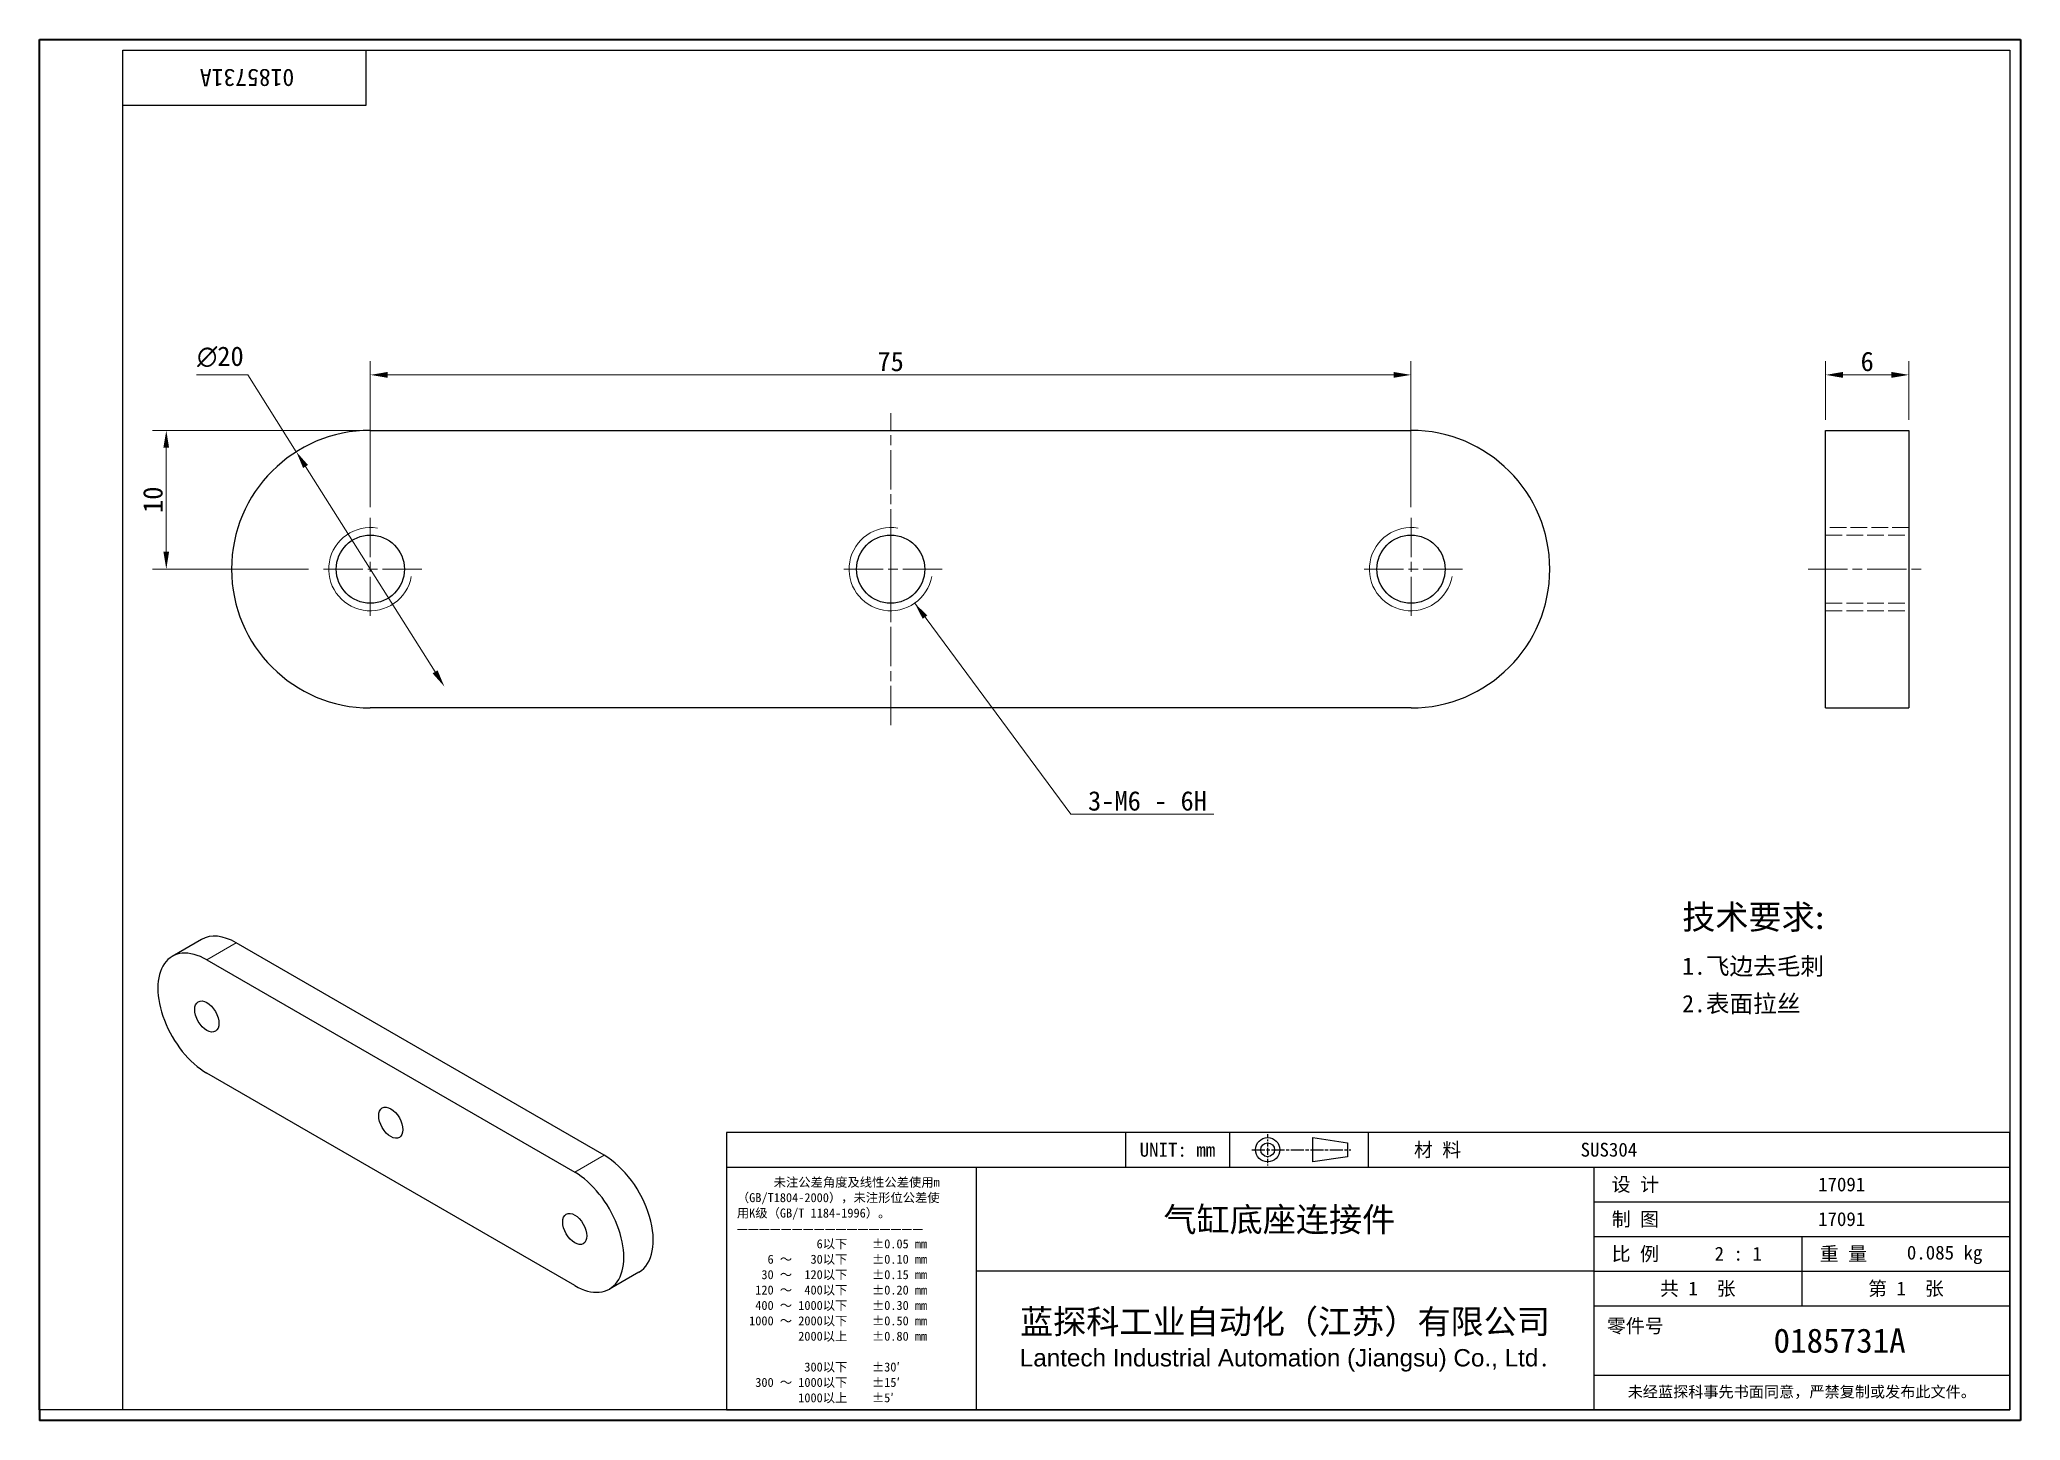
# Model space of a CAD drawing. Header units: millimetres. Extents: x 3 to 146, y 3 to 102.
import ezdxf
from ezdxf.enums import TextEntityAlignment as Align

# ---------------------------------------------------------------- set-up
doc = ezdxf.new("R2010")
doc.units = ezdxf.units.MM
doc.header["$LTSCALE"] = 0.5
doc.linetypes.add('CHAIN', pattern=[0.3543, 0.2362, -0.0295, 0.0591, -0.0295])
doc.linetypes.add('DASHED', pattern=[0.2067, 0.1654, -0.0413])
for name, color, linetype, lineweight in [('1', 7, 'Continuous', 18), ('可见 (ISO)', 7, 'Continuous', 25), ('可见窄的 (ISO)', 7, 'Continuous', 18), ('图框 (ISO)', 7, 'Continuous', 35), ('标题 (ISO)', 7, 'Continuous', 25)]:
    doc.layers.add(name, color=color, linetype=linetype, lineweight=lineweight)
for name, color, linetype, lineweight, true_color in [('中心标记 (ISO)', 1, 'CHAIN', 18, 0xff0000), ('中心线 (ISO)', 1, 'CHAIN', 18, 0xff0000), ('尺寸 (ISO)', 7, 'Continuous', 18, 0x008000), ('符号 (ISO)', 7, 'Continuous', 18, 0x008000), ('隐藏 (ISO)', 5, 'DASHED', 18, 0x0000ff)]:
    doc.layers.add(name, color=color, linetype=linetype, lineweight=lineweight, true_color=true_color)
doc.styles.add('文本样式164', font='SimSun.ttf')
doc.styles.add('文本样式165', font='SimSun.ttf')
doc.styles.add('文本样式74', font='SimSun.ttf')
doc.styles.add('最新国标', font='simfang.ttf')
doc.styles.add('注释文本 (ISO)', font='simfang.ttf')
doc.dimstyles.new('默认 (GB)', dxfattribs={"dimscale": 0.5, "dimtxt": 2.8, "dimasz": 2.5, "dimexe": 2, "dimexo": 1.5, "dimgap": 0.5, "dimtad": 1, "dimtoh": 1, "dimdsep": 46, "dimtxsty": '最新国标', "dimcen": 0.09, "dimdle": 10, "dimclrd": 256, "dimclre": 256, "dimclrt": 256, "dimaunit": 1, "dimadec": 3, "dimazin": 2, "dimtfac": 0.535714, "dimtdec": 3, "dimtmove": 0, "dimatfit": 3, "dimfxl": 0, "dimtolj": 1, "dimlwd": -1, "dimlwe": -1, "dimarcsym": 0})
doc.dimstyles.new('默认 (GB)$7', dxfattribs={"dimscale": 0.5, "dimtxt": 2.8, "dimasz": 2.5, "dimexe": 2, "dimexo": 1.5, "dimgap": 0.5, "dimtad": 1, "dimtoh": 1, "dimdsep": 46, "dimtxsty": '最新国标', "dimcen": 0.09, "dimdle": 10, "dimclrd": 256, "dimclre": 256, "dimclrt": 256, "dimaunit": 1, "dimadec": 3, "dimazin": 2, "dimtfac": 0.535714, "dimtdec": 3, "dimtmove": 0, "dimatfit": 3, "dimfxl": 0, "dimtolj": 1, "dimlwd": -1, "dimlwe": -1, "dimarcsym": 0})

# ---------------------------------------------------------------- blocks, each defined once
blk = doc.blocks.new('图框 最新国标')
at = {"layer": '图框 (ISO)'}
for p, q in [((6, 7), (6, 204.5)), ((6, 204.5), (291.5, 204.5)), ((291.5, 204.5), (291.5, 5.5)), ((6, 7), (6, 5.5)), ((6, 7), (6, 5.5)), ((291.5, 5.5), (6, 5.5))]:
    blk.add_line(p, q, dxfattribs=at)
at = {"layer": '图框 (ISO)', "color": 7, "linetype": 'Continuous', "lineweight": 25}
for p, q in [((18, 203), (290, 203)), ((18, 7), (18, 203)), ((18, 203), (290, 203)), ((53, 203), (53, 195)), ((290, 203), (290, 7)), ((290, 203), (290, 7)), ((53, 195), (18, 195)), ((290, 7), (6, 7)), ((290, 7), (18, 7))]:
    blk.add_line(p, q, dxfattribs=at)
at = {"layer": '图框 (ISO)', "style": '文本样式74'}
blk.add_attdef('零件代号_001', (42.7, 200.25), '', height=2.5, rotation=180, dxfattribs=at)
blk = doc.blocks.new('标题栏 最新国标')
at = {"layer": '标题 (ISO)'}
for p, q in [((381.98, -183.84), (196.98, -183.84)), ((196.98, -183.84), (196.98, -223.84)), ((254.48, -183.84), (254.48, -188.84)), ((269.48, -183.84), (269.48, -188.84)), ((281.48, -188.09), (281.48, -184.59)), ((281.48, -184.59), (286.48, -185.34)), ((286.48, -185.34), (286.48, -187.34)), ((289.48, -183.84), (289.48, -188.84)), ((381.98, -223.84), (381.98, -183.84)), ((383.48, -183.84), (383.48, -225.34)), ((286.48, -187.34), (281.48, -188.09)), ((196.98, -188.84), (381.98, -188.84)), ((232.98, -188.84), (232.98, -223.84)), ((321.98, -188.84), (321.98, -223.84)), ((321.98, -193.84), (381.98, -193.84)), ((321.98, -198.84), (381.98, -198.84)), ((351.98, -198.84), (351.98, -208.84)), ((321.98, -203.84), (232.98, -203.84)), ((321.98, -203.84), (381.98, -203.84)), ((321.98, -208.84), (381.98, -208.84)), ((321.98, -218.84), (381.98, -218.84)), ((196.98, -223.84), (381.98, -223.84)), ((383.48, -225.34), (196.98, -225.34))]:
    blk.add_line(p, q, dxfattribs=at)
at = {"layer": '标题 (ISO)', "linetype": 'CHAIN', "ltscale": 5.000333}
blk.add_line((274.98, -184.09), (274.98, -188.59), dxfattribs=at)
at = {"layer": '标题 (ISO)', "linetype": 'CHAIN', "ltscale": 15.834605}
blk.add_line((272.73, -186.34), (286.98, -186.34), dxfattribs=at)
at = {"layer": '标题 (ISO)'}
for radius in [1.75, 1]:
    blk.add_circle((274.98, -186.34), radius, dxfattribs=at)
at = {"layer": '1', "style": '文本样式164'}
for s, p in [('UNIT: mm', (261.98, -186.34)), ('材 料', (299.48, -186.34)), ('设 计', (327.98, -191.34)), ('制 图', (327.98, -196.34)), ('比 例', (327.98, -201.34)), ('重 量', (357.98, -201.34)), ('共 1  张', (336.98, -206.34)), ('第 1  张', (366.98, -206.34))]:
    blk.add_text(s, height=2, dxfattribs=at).set_placement(p, align=Align.MIDDLE_CENTER)
at = {"layer": '标题 (ISO)', "style": '注释文本 (ISO)'}
for s, insert, char_height, attachment_point, line_spacing_factor in [('\\fSimSun|b0|i0;{\\H1.3000;      未注公差角度及线性公差使用m\\P}\\fSimSun|b0|i0;{\\H1.3000;（GB/T1804-2000），未注形位公差使\\P}\\fSimSun|b0|i0;{\\H1.3000;用K级（GB/T 1184-1996）。\\P}\\fSimSun|b0|i0;{\\H1.3000;—————————————————\\P}\\fSimSun|b0|i0;{\\H1.3000;             6以下    ±0.05 mm\\P}\\fSimSun|b0|i0;{\\H1.3000;     6 ～   30以下    ±0.10 mm\\P}\\fSimSun|b0|i0;{\\H1.3000;    30 ～  120以下    ±0.15 mm\\P}\\fSimSun|b0|i0;{\\H1.3000;   120 ～  400以下    ±0.20 mm\\P}\\fSimSun|b0|i0;{\\H1.3000;   400 ～ 1000以下    ±0.30 mm\\P}\\fSimSun|b0|i0;{\\H1.3000;  1000 ～ 2000以下    ±0.50 mm\\P}\\fSimSun|b0|i0;{\\H1.3000;          2000以上    ±0.80 mm\\P}\\fSimSun|b0|i0;{\\H1.3000;\\P}\\fSimSun|b0|i0;{\\H1.3000;           300以下    ±30′\\P}\\fSimSun|b0|i0;{\\H1.3000;   300 ～ 1000以下    ±15′\\P}\\fSimSun|b0|i0;{\\H1.3000;          1000以上    ±5′}', (198.48, -206.63), 1.3, 4, 1.023913), ('{\\fMicrosoft YaHei|b0|i0|c134|p34;\\H1.75x;蓝探科工业自动化（江苏）有限公司\\P\\fArial|b0|i0|c0|p34;\\H0.71429x;Lantech Industrial Automation (Jiangsu) Co., Ltd\\fFangSong|b0|i0|c134|p49;.\\H1.15195x; }', (277.48, -213.84), 2, 5, 0.978695)]:
    blk.add_mtext(s, dxfattribs=dict(at, insert=insert, char_height=char_height, attachment_point=attachment_point, line_spacing_factor=line_spacing_factor))
at = {"layer": '标题 (ISO)', "attachment_point": 5, "style": '注释文本 (ISO)'}
for s, insert, char_height in [('\\fFangSong|b0|i0;零件号', (327.98, -211.84), 2), ('\\fSimSun|b0|i0;{\\H1.6000;未经蓝探科事先书面同意，严禁复制或发布此文件。}', (351.98, -221.34), 1.6)]:
    blk.add_mtext(s, dxfattribs=dict(at, insert=insert, char_height=char_height))
at = {"layer": '标题 (ISO)'}
for tag, p, height, style in [('材料_001', (320.09, -187.33), 2, '注释文本 (ISO)'), ('设计人_001', (354.32, -192.33), 2, '注释文本 (ISO)'), ('库存编号_001', (259.96, -198.15), 3.5, '文本样式165'), ('设计人_001', (354.32, -197.33), 2, '注释文本 (ISO)'), ('视图比例_001', (339.41, -202.33), 2, '注释文本 (ISO)'), ('质量\\P3;_001', (367.12, -202.16), 2, '注释文本 (ISO)'), ('零件代号_001', (347.9, -215.59), 3.5, '文本样式165')]:
    blk.add_attdef(tag, p, '', height=height, dxfattribs=dict(at, style=style))
blk = doc.blocks.new('*D5')
at = {"layer": 'Defpoints', "color": 0, "transparency": 16777216}
for p in [(101.83, 78.09), (26.83, 67.8), (101.83, 67.8)]:
    blk.add_point(p, dxfattribs=at)
at = {"layer": '尺寸 (ISO)', "color": 116, "true_color": 0x00803f, "transparency": 16777216}
for p, q in [((26.83, 68.55), (26.83, 79.09)), ((101.83, 68.55), (101.83, 79.09)), ((28.08, 78.09), (100.58, 78.09))]:
    blk.add_line(p, q, dxfattribs=at)
for points in [[(28.08, 78.3), (28.08, 77.88), (26.83, 78.09)], [(100.58, 78.3), (100.58, 77.88), (101.83, 78.09)]]:
    blk.add_solid(points, dxfattribs=at)
at = {"layer": '尺寸 (ISO)', "transparency": 16777216, "insert": (64.33, 79.05), "char_height": 1.4, "attachment_point": 5, "style": '最新国标'}
blk.add_mtext('\\A1;75', dxfattribs=at)
blk = doc.blocks.new('*D6')
at = {"layer": 'Defpoints', "color": 0, "transparency": 16777216}
for p in [(26.83, 74.09), (12.13, 64.09), (23.13, 64.09)]:
    blk.add_point(p, dxfattribs=at)
at = {"layer": '尺寸 (ISO)', "color": 116, "true_color": 0x00803f, "transparency": 16777216}
for p, q in [((26.08, 74.09), (11.13, 74.09)), ((12.13, 72.84), (12.13, 65.34)), ((22.38, 64.09), (11.13, 64.09))]:
    blk.add_line(p, q, dxfattribs=at)
for points in [[(11.92, 72.84), (12.33, 72.84), (12.13, 74.09)], [(11.92, 65.34), (12.33, 65.34), (12.13, 64.09)]]:
    blk.add_solid(points, dxfattribs=at)
at = {"layer": '尺寸 (ISO)', "transparency": 16777216, "insert": (11.17, 69.09), "char_height": 1.4, "attachment_point": 5, "rotation": 90, "style": '最新国标'}
blk.add_mtext('\\A1;10', dxfattribs=at)
blk = doc.blocks.new('*D7')
at = {"layer": 'Defpoints', "color": 0, "transparency": 16777216}
for p in [(137.71, 78.09), (131.71, 74.09), (137.71, 74.09)]:
    blk.add_point(p, dxfattribs=at)
at = {"layer": '尺寸 (ISO)', "color": 116, "true_color": 0x00803f, "transparency": 16777216}
for p, q in [((131.71, 74.84), (131.71, 79.09)), ((137.71, 74.84), (137.71, 79.09)), ((132.96, 78.09), (136.46, 78.09))]:
    blk.add_line(p, q, dxfattribs=at)
for points in [[(132.96, 78.3), (132.96, 77.88), (131.71, 78.09)], [(136.46, 78.3), (136.46, 77.88), (137.71, 78.09)]]:
    blk.add_solid(points, dxfattribs=at)
at = {"layer": '尺寸 (ISO)', "transparency": 16777216, "insert": (134.71, 79.05), "char_height": 1.4, "attachment_point": 5, "style": '最新国标'}
blk.add_mtext('\\A1;6', dxfattribs=at)
blk = doc.blocks.new('*D8')
at = {"layer": 'Defpoints', "color": 0, "transparency": 16777216}
for p in [(21.5, 72.55), (32.17, 55.63)]:
    blk.add_point(p, dxfattribs=at)
at = {"layer": '尺寸 (ISO)', "color": 116, "true_color": 0x00803f, "transparency": 16777216}
for p, q in [((18.01, 78.09), (14.31, 78.09)), ((21.5, 72.55), (18.01, 78.09)), ((31.5, 56.69), (22.17, 71.49))]:
    blk.add_line(p, q, dxfattribs=at)
for points in [[(22.34, 71.6), (21.99, 71.38), (21.5, 72.55)], [(31.68, 56.8), (31.32, 56.58), (32.17, 55.63)]]:
    blk.add_solid(points, dxfattribs=at)
at = {"layer": '尺寸 (ISO)', "transparency": 16777216, "insert": (16.03, 79.39), "char_height": 1.4, "attachment_point": 5, "style": '最新国标'}
blk.add_mtext('\\A1;\\fAIGDT|b0|i0;n\\fFangSong|b0|i0;20', dxfattribs=at)

msp = doc.modelspace()

# ---------------------------------------------------------------- linework, layer by layer
at = {"layer": '中心标记 (ISO)', "ltscale": 23.990969}
for p, q in [((26.834, 67.799), (26.834, 60.382)), ((64.334, 67.799), (64.334, 60.382)), ((101.834, 67.799), (101.834, 60.382)), ((30.542, 64.09), (23.125, 64.09)), ((68.042, 64.09), (60.625, 64.09)), ((105.542, 64.09), (98.125, 64.09))]:
    msp.add_line(p, q, dxfattribs=at)
at = {"layer": '中心线 (ISO)', "ltscale": 23.990969}
for p, q in [((64.334, 52.84), (64.334, 75.34)), ((130.462, 64.09), (138.962, 64.09))]:
    msp.add_line(p, q, dxfattribs=at)
at = {"layer": '可见 (ISO)'}
for p, q in [((26.834, 74.09), (101.834, 74.09)), ((131.712, 74.09), (137.712, 74.09)), ((131.712, 54.09), (131.712, 74.09)), ((137.712, 74.09), (137.712, 54.09)), ((101.834, 54.09), (26.834, 54.09)), ((131.712, 54.09), (137.712, 54.09)), ((14.673, 37.41), (12.551, 36.185)), ((43.689, 21.853), (17.173, 37.162)), ((15.051, 35.937), (41.568, 20.628)), ((41.568, 12.463), (15.051, 27.772)), ((46.189, 13.44), (44.068, 12.215))]:
    msp.add_line(p, q, dxfattribs=at)
for centre in [(26.834, 64.09), (64.334, 64.09), (101.834, 64.09)]:
    msp.add_circle(centre, 2.458, dxfattribs=at)
for centre, start, end in [((26.834, 64.09), 90, 270), ((101.834, 64.09), 270, 90)]:
    msp.add_arc(centre, 10, start, end, dxfattribs=at)
for centre, major_axis, start_param, end_param in [((17.173, 33.079), (-2.5, 4.33), 5.4977871, 6.2831853), ((15.051, 31.855), (-2.5, 4.33), 5.4977871, 8.6393798), ((43.689, 17.77), (2.5, -4.33), 0, 2.3561945), ((41.568, 16.545), (2.5, -4.33), 5.4977871, 8.6393798)]:
    msp.add_ellipse(centre, major_axis=major_axis, ratio=0.5773503, start_param=start_param, end_param=end_param, dxfattribs=at)
for centre in [(15.051, 31.855), (28.31, 24.2), (41.568, 16.545)]:
    msp.add_ellipse(centre, major_axis=(0.615, -1.065), ratio=0.5773503, dxfattribs=at)
at = {"layer": '可见窄的 (ISO)'}
for p, q in [((17.173, 37.162), (15.051, 35.937)), ((43.689, 21.853), (41.568, 20.628))]:
    msp.add_line(p, q, dxfattribs=at)
for centre in [(26.834, 64.09), (64.334, 64.09), (101.834, 64.09)]:
    msp.add_arc(centre, 3, 80, 350, dxfattribs=at)
at = {"layer": '隐藏 (ISO)', "ltscale": 14.513788}
for p, q in [((137.712, 67.09), (131.712, 67.09)), ((131.712, 66.549), (137.712, 66.549)), ((131.712, 61.632), (137.712, 61.632)), ((131.712, 61.09), (137.712, 61.09))]:
    msp.add_line(p, q, dxfattribs=at)

# ---------------------------------------------------------------- block references
at = {"xscale": 0.5, "yscale": 0.5, "zscale": 0.5}
msp.add_blockref('图框 最新国标', (0, 0), dxfattribs=at).add_auto_attribs({'零件代号_001': '0185731A'})
ref = msp.add_blockref('标题栏 最新国标', (-45.991, 115.422), dxfattribs=dict(xscale=0.5, yscale=0.5, zscale=0.5))
ref.add_attrib('零件代号_001', '0185731A', (127.96, 7.625), dxfattribs={"layer": '标题 (ISO)', "height": 1.75, "style": '文本样式165'})
ref.add_attrib('库存编号_001', '气缸底座连接件', (83.99, 16.346), dxfattribs={"layer": '标题 (ISO)', "height": 1.75, "style": '文本样式165'})
ref.add_attrib('质量\\P3;_001', '0.085 kg', (137.569, 14.341), dxfattribs={"layer": '标题 (ISO)', "height": 1, "style": '注释文本 (ISO)'})
ref.add_attrib('视图比例_001', '2 : 1', (123.714, 14.259), dxfattribs={"layer": '标题 (ISO)', "height": 1, "style": '注释文本 (ISO)'})
ref.add_attrib('设计人_001', '17091', (131.169, 19.256), dxfattribs={"layer": '标题 (ISO)', "height": 1, "style": '注释文本 (ISO)'})
ref.add_attrib('设计人_001', '17091', (131.169, 16.756), dxfattribs={"layer": '标题 (ISO)', "height": 1, "style": '注释文本 (ISO)'})
ref.add_attrib('材料_001', 'SUS304', (114.056, 21.756), dxfattribs={"layer": '标题 (ISO)', "height": 1, "style": '注释文本 (ISO)'})

# ---------------------------------------------------------------- texts
at = {"layer": '符号 (ISO)'}
for s, insert, char_height, width, attachment_point, line_spacing_factor, style in [('3-M6 - 6H', (78.556, 46.671), 1.4, 9.52589, 7, 0.49, '最新国标'), ('{\\H1.75x;技术要求\\fCalibri|b0|i0|c0|p34;:\\fFangSong|b0|i0|c134|p49;\\P\\H0.71429x;1.飞边去毛刺\\P2.表面拉丝}', (121.379, 35.959), 1, 11.22807, 4, 1.298045, '注释文本 (ISO)')]:
    msp.add_mtext(s, dxfattribs=dict(at, insert=insert, char_height=char_height, width=width, attachment_point=attachment_point, line_spacing_factor=line_spacing_factor, style=style))

# ---------------------------------------------------------------- dimensions: what is measured, and where the dimension line sits
at = {"layer": '尺寸 (ISO)', "color": 116, "true_color": 0x00803f}
dim = msp.add_diameter_dim_2p(p1=(32.167, 55.631), p2=(21.501, 72.549), text='\\fAIGDT|b0|i0;n\\fFangSong|b0|i0;20', dimstyle='默认 (GB)', override={"dimgap": 0.5, "dimtih": 1, "dimdec": 2, "dimlfac": 1, "dimtol": 0, "dimlim": 0, "dimtp": 0, "dimtm": 0, "dimtdec": 3, "dimatfit": 2}, dxfattribs=at)
dim.commit()
dim.dimension.update_dxf_attribs({"geometry": '*D8', "text_midpoint": (16.034, 78.09), "dimtype": 163})
for base, p1, p2, angle, picture, middle in [((101.834, 78.09), (26.834, 67.799), (101.834, 67.799), 180, '*D5', (64.334, 78.09)), ((137.712, 78.09), (131.712, 74.09), (137.712, 74.09), 180, '*D7', (134.712, 78.09)), ((12.125, 64.09), (26.834, 74.09), (23.125, 64.09), 270, '*D6', (12.125, 69.09))]:
    dim = msp.add_linear_dim(base=base, p1=p1, p2=p2, angle=angle, dimstyle='默认 (GB)', override={"dimgap": 0.5, "dimtoh": 0, "dimdec": 2, "dimtol": 0, "dimlim": 0, "dimtp": 0, "dimtm": 0, "dimtdec": 3, "dimtofl": 0, "dimatfit": 1}, dxfattribs=at)
    dim.commit()
    dim.dimension.update_dxf_attribs({"geometry": picture, "text_midpoint": middle, "dimtype": 160})

# ---------------------------------------------------------------- leaders
at = {"layer": '符号 (ISO)', "annotation_type": 0, "has_hookline": 1, "hookline_direction": 0, "text_width": 9.056}
msp.add_leader([(66.064, 61.639), (77.306, 46.438), (78.556, 46.438)], dimstyle='默认 (GB)$7', override={"dimgap": 0, "dimtad": 1}, dxfattribs=at)

doc.saveas('drawing.dxf')
